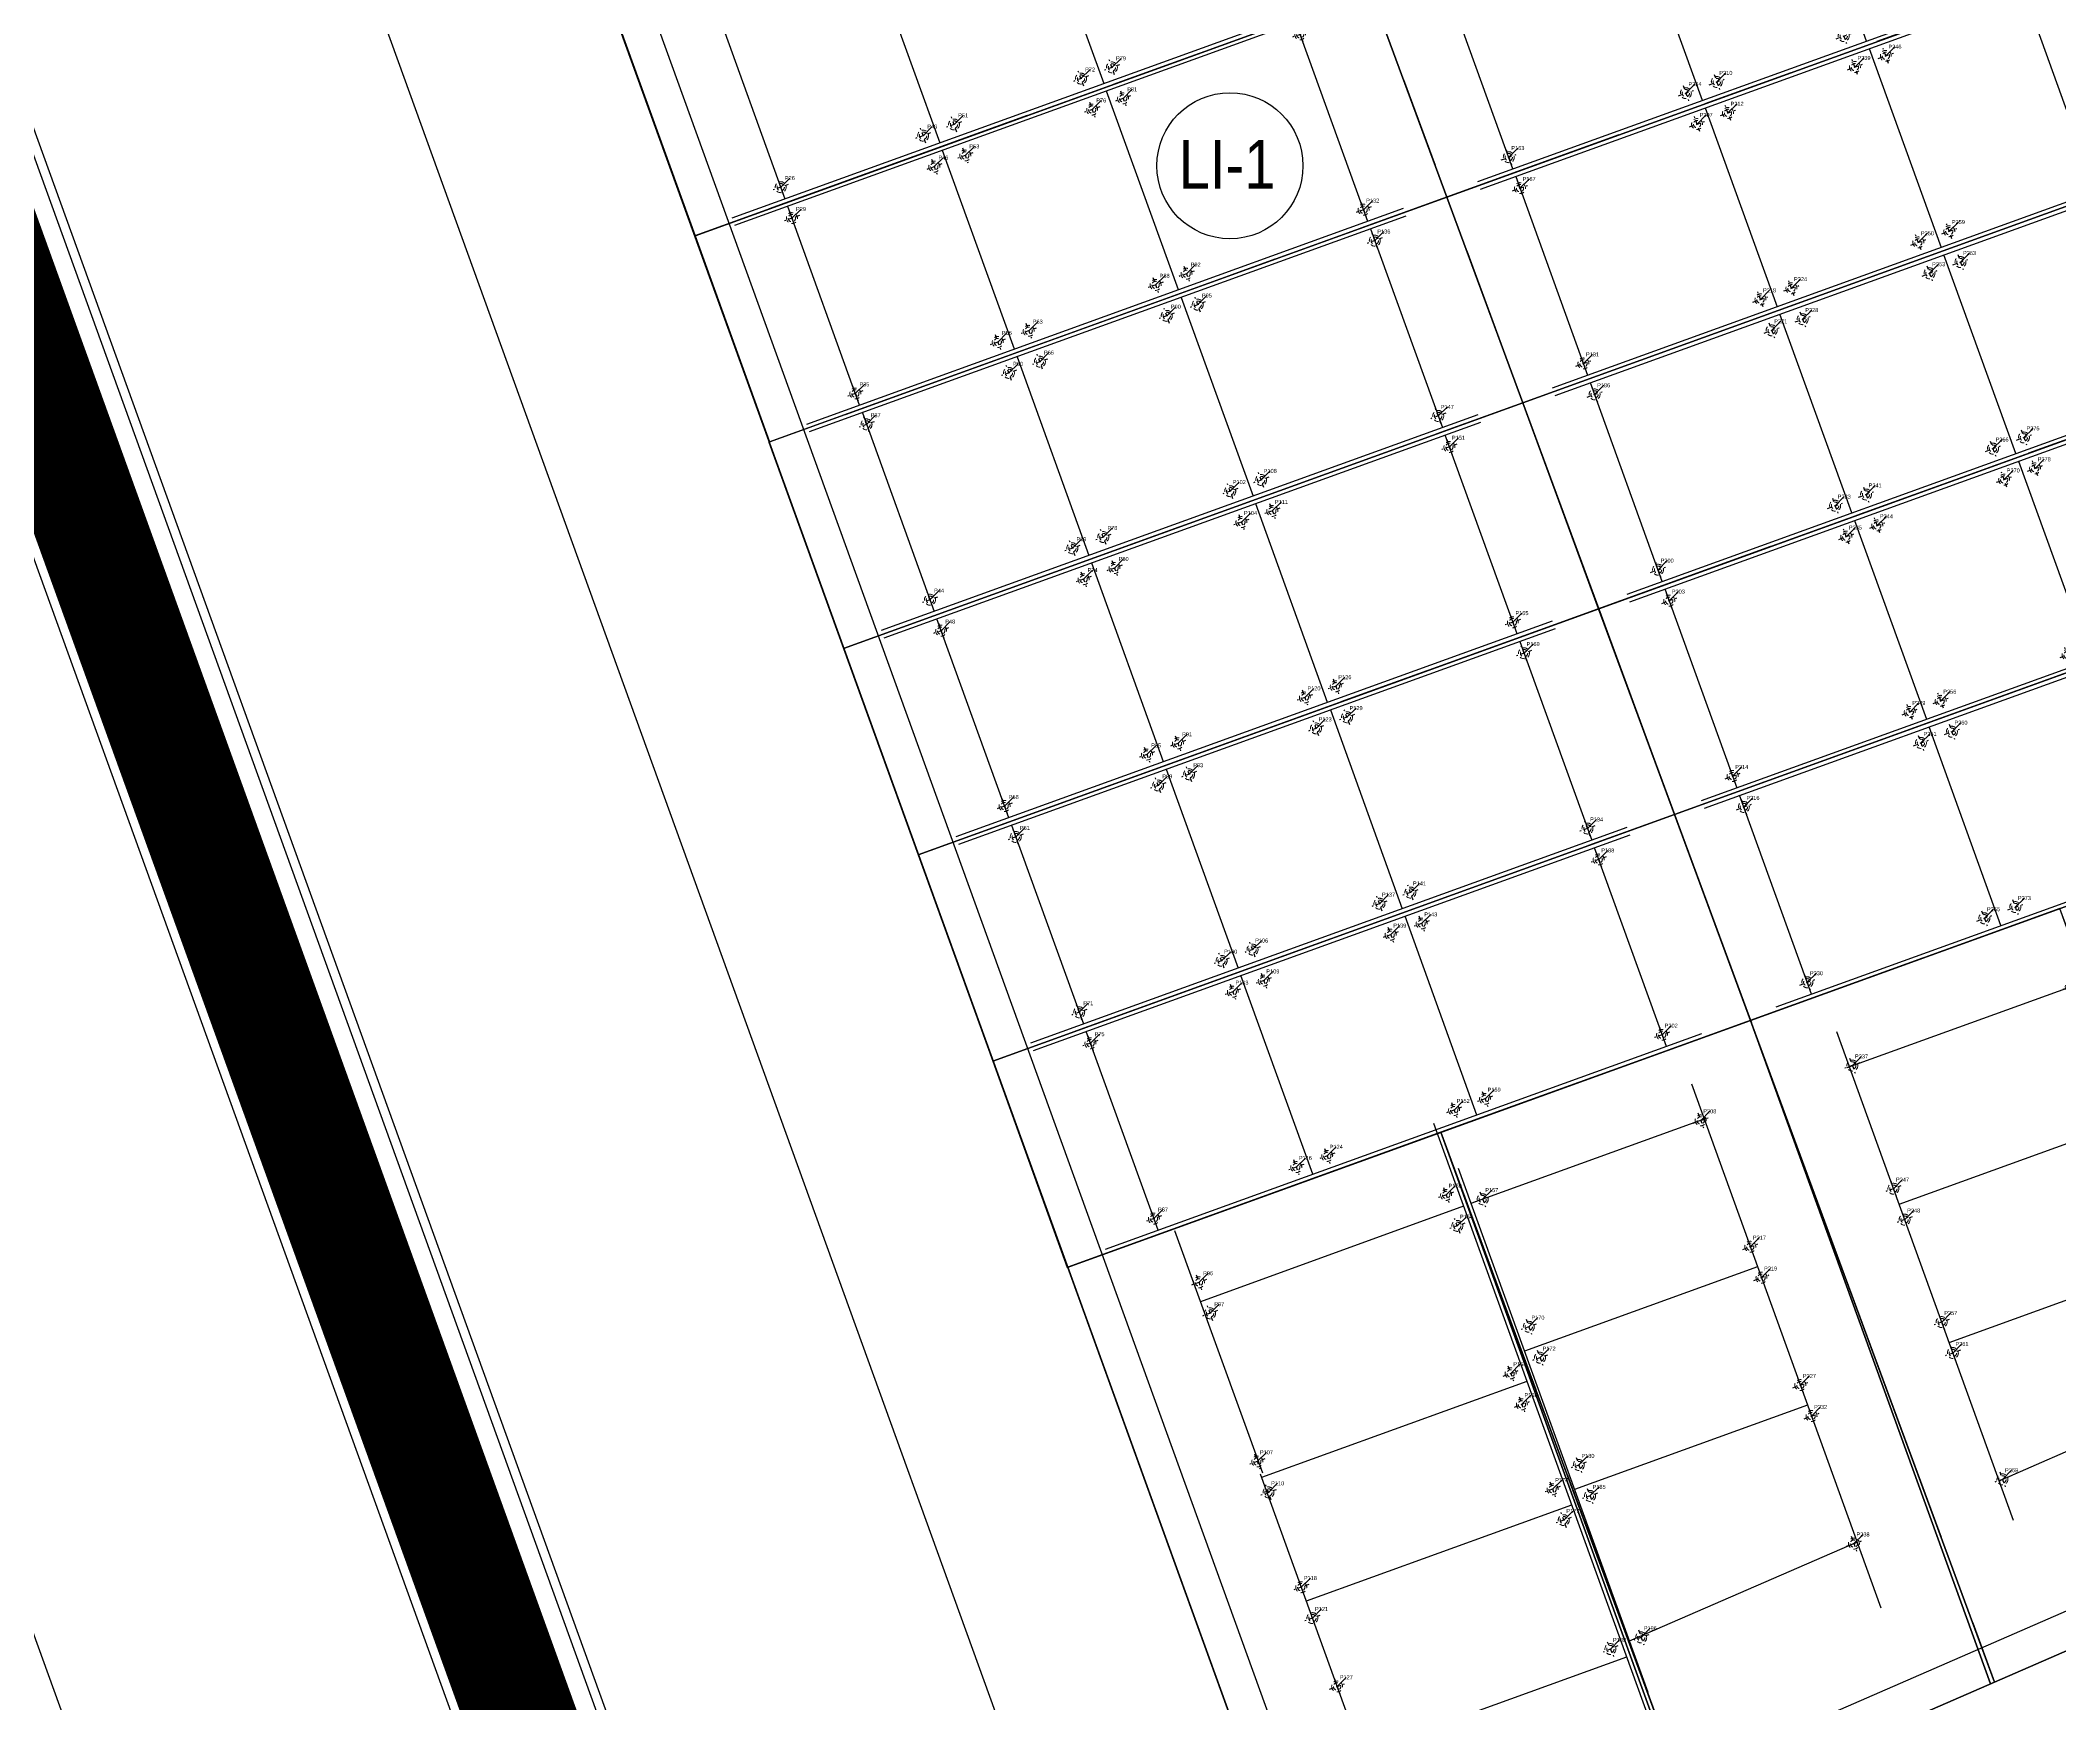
# Model space of a CAD drawing. Header units: millimetres. Extents: x 567980 to 569430, y 2065777 to 2066666.
# Drawn here: x 568618.1 to 568673.3, y 2066366.3 to 2066411.8 of the extents above; entities that cross this region are included whole.
import ezdxf
from ezdxf.enums import TextEntityAlignment as Align
from ezdxf.xclip import XClip

# ---------------------------------------------------------------- set-up
doc = ezdxf.new("R2010")
doc.units = ezdxf.units.MM
for name, pattern in [('ACAD_ISO10W100', [18.5, 12, -3, 0.5, -3]), ('CENTER', [3, 1.5, -0.5, 0.5, -0.5]), ('CENTER2', [1.125, 0.75, -0.125, 0.125, -0.125]), ('HIDDEN', [0.75, 0.5, -0.25]), ('Xref Grid (A1)$0$CENTER2', [1.125, 0.75, -0.125, 0.125, -0.125])]:
    doc.linetypes.add(name, pattern=pattern)
for name, color, linetype in [('01.AXIS', 160, 'CENTER2'), ('BoThamCo', 94, 'Continuous'), ('CDC.01.AXIS', 160, 'CENTER2'), ('ChiaLo', 128, 'CENTER'), ('datOlienke', 42, 'Continuous'), ('LogDg', 7, 'Continuous'), ('LoLK', 6, 'Continuous'), ('RANHGIOI', 2, 'HIDDEN'), ('TimDg', 222, 'Continuous'), ('ViaHeS', 32, 'Continuous'), ('Xref Grid (A1)$0$01.AXIS', 160, 'Xref Grid (A1)$0$CENTER2')]:
    doc.layers.add(name, color=color, linetype=linetype)
for name, color, linetype, lineweight in [('A-KY HIEU', 34, 'Continuous', 20), ('A-NET THAY', 125, 'Continuous', 18), ('boDnv', 54, 'Continuous', 25), ('E- RANH GIOI', 1, 'CENTER', 13), ('kata_text', 254, 'Continuous', 30)]:
    doc.layers.add(name, color=color, linetype=linetype, lineweight=lineweight)
doc.styles.add('kata_dim', font='vnrms.shx', dxfattribs={"width": 0.66, "oblique": 7})
doc.styles.add('kata_text', font='arial.ttf', dxfattribs={"width": 0.8})
doc.styles.add('rms', font='romans.shx', dxfattribs={"width": 0.7, "bigfont": 'vns.shx'})
doc.styles.add('VNH', font='', dxfattribs={"height": 2.5})
doc.styles.get('VNH').set_extended_font_data('.VnArial NarrowH')
doc.linetypes.add('ADL', pattern='A,0.125,-0.15,["++",rms,S=0.5,R=0,X=0,Y=-0.2245],-1.35,1.125', length=2.75)
doc.dimstyles.new('kata_dim_iso', dxfattribs={"dimtxt": 2.5, "dimasz": 1.5, "dimexe": 1.5, "dimexo": 2.5, "dimtad": 1, "dimdec": 0, "dimzin": 0, "dimdsep": 46, "dimtxsty": 'kata_dim', "dimblk": 'kata_block_ArchTick', "dimcen": 0.09, "dimdle": 1.2, "dimclrd": 8, "dimclre": 8, "dimclrt": 3, "dimadec": 0, "dimazin": 0, "dimtfac": 1, "dimtdec": 0, "dimtix": 1, "dimtofl": 0, "dimtmove": 0, "dimatfit": 3, "dimfxl": 3.75, "dimfxlon": 1, "dimtolj": 1, "dimtzin": 0, "dimarcsym": 0})

# ---------------------------------------------------------------- blocks, each defined once
blk = doc.blocks.new('NEN')
at = {"layer": 'boDnv', "color": 10, "linetype": 'ADL', "ltscale": 0.25}
blk.add_lwpolyline([(-56.445, 75.304, -0.001833), (-68.512, 70.181), (-71.102, 64.281), (-45.209, -7.309), (-39.721, -9.671), (-12.936, 1.999), (-10.394, 7.957), (-36.646, 79.167), (-42.166, 81.522), (-54.75, 76.037, -0.001474)], format="xyb", close=True, dxfattribs=at)
at = {"layer": 'BoThamCo'}
blk.add_lwpolyline([(-87.84, 49.551), (-67.003, -8.061, 1), (-63.711, -6.871), (-84.549, 50.741, 0.9989)], format="xyb", close=True, dxfattribs=at)
at = {"layer": 'ChiaLo', "ltscale": 5}
for points in [[(-55.952, 76.605), (-25.954, -4.764)], [(-24.196, 48.287), (-61.489, 34.798)], [(-22.121, 42.657), (-59.449, 29.156)], [(-20.045, 37.027), (-57.431, 23.505)], [(-17.97, 31.397), (-55.39, 17.863)], [(-15.894, 25.768), (-53.349, 12.221)], [(-13.819, 20.138), (-51.309, 6.578)], [(-41.09, 10.274), (-34.219, -8.365)]]:
    blk.add_lwpolyline(points, dxfattribs=at)
at = {"layer": 'datOlienke'}
blk.add_lwpolyline([(-56.839, 76.223, -0.001888), (-69.267, 70.948), (-72.179, 64.317), (-46.002, -8.056), (-39.718, -10.761), (-12.172, 1.241), (-9.318, 7.93), (-35.857, 79.917), (-42.17, 82.611), (-55.15, 76.953, -0.001474)], format="xyb", close=True, dxfattribs=at)
at = {"layer": 'LogDg'}
for points in [[(34.296, -348.766, -0.124666), (14.114, -339.771, 0.262937), (-5.331, -336.771, -0.009345), (-40.959, -349.473), (-145.868, -384.68, 0.405257), (-155.456, -403.235), (-146.557, -432.72), (-158.046, -436.187), (-166.572, -407.936, 0.423227), (-185.704, -398.049), (-272.077, -427.035, 0.40652), (-277.181, -436.964), (-262.947, -483.397), (-271.552, -486.035), (-285.593, -440.232, 0.421949), (-295.787, -434.992), (-422.26, -477.436, 0.346831), (-427.684, -485.726), (-426.662, -497.249, 0.109851), (-417.21, -527.045), (-422.398, -530.058, -0.109851), (-432.639, -497.779), (-433.194, -491.512, 0.484967), (-443.708, -484.634), (-484.199, -498.222, 0.36701), (-492.228, -511.51), (-484.402, -560.012), (-490.326, -560.967), (-497.433, -516.92, 0.457512), (-512.889, -507.388), (-525.337, -511.314, 0.375227), (-533.554, -524.795, 0.049445), (-523.248, -562.118), (-518.404, -576.577), (-525.515, -578.96), (-530.307, -564.659, -0.044276), (-540.221, -530.036, 0.448349), (-555.614, -520.863), (-568.853, -525.038), (-576.072, -502.149), (-552.391, -494.681, 0.333336), (-544.003, -482.976), (-545.865, -397.305, 0.120559), (-569.998, -307.198), (-621.979, -219.712, 0.334943), (-635.359, -214.239), (-686.931, -227.855), (-689.803, -216.977), (-647.957, -205.93, 0.498191), (-640.704, -188.198), (-654.378, -165.183, -0.144979), (-668.853, -108.061), (-659.845, 118.23, 0.428088), (-671.924, 130.707), (-689.222, 130.58), (-689.305, 141.83), (-670.344, 141.969, 0.400474), (-658.442, 153.492), (-657.828, 168.904), (-656.06, 189.374), (-648.588, 188.728), (-650.341, 168.432), (-650.889, 154.678, 0.425345), (-638.921, 142.201), (-621.613, 142.328, 0.402651), (-609.707, 153.94), (-609.387, 163.859, -0.019867), (-608.227, 179.942), (-606.8, 192.652), (-600.838, 191.983), (-602.264, 179.273, 0.019867), (-603.39, 163.665), (-603.676, 154.802, 0.425871), (-591.594, 142.415), (-548.362, 142.733), (-548.28, 131.483), (-592.887, 131.155, 0.401789), (-604.791, 119.578), (-607.754, 35.571, -0.005984), (-607.983, 30.718, 0.462462), (-599.177, 22.287), (-555.377, 26.801), (-554.762, 20.832), (-603.242, 15.836, 0.355613), (-610.381, 8.689), (-613.794, -24.838, 0.475348), (-605.015, -33.606), (-508.268, -23.636, 0.016072), (-476.806, -19.368, 0.37392), (-470.138, -11.259), (-470.705, 9.348), (-464.707, 9.513), (-464.235, -7.648, 0.461916), (-454.747, -15.288), (-421.581, -8.993, 0.020567), (-382.015, 0.216), (-299.764, 22.963, 0.415004), (-292.798, 35.293), (-296.969, 50.218), (-285.412, 53.448), (-281.218, 38.439, 0.413423), (-268.921, 31.492), (-169.968, 58.858, 0.427702), (-164.496, 69.052), (-169.623, 84.754), (-163.92, 86.616), (-158.479, 69.956, 0.400853), (-148.742, 64.729), (-123.897, 71.6, 0.437327), (-113.795, 91.173), (-114.462, 93.013), (-128.551, 136.154), (-105.736, 143.605), (-91.769, 100.833), (-90.91, 98.466, 0.429754), (-70.957, 89.772, 0.001079), (-63.934, 92.766, 0.001474), (-62.342, 93.454), (-47.534, 99.909, 0.386536), (-43.126, 109.726), (-48.301, 125.574), (-42.598, 127.436), (-38.076, 113.59, 0.442444), (-27.275, 108.739), (111.617, 169.28, 0.414214), (115.754, 179.811), (109.361, 194.478), (114.861, 196.875), (121.255, 182.208, 0.414214), (131.785, 178.071), (252.97, 230.894), (276.872, 241.312), (291.579, 249.057, 0.419837), (295.267, 261.365), (290.95, 269.196), (301.459, 274.99), (306.058, 266.648, 0.408717), (318.136, 263.031), (326.546, 267.464), (332.148, 256.836), (324.233, 252.656, 0.419466), (320.555, 240.352), (397.092, 101.523, 0.433643), (408.413, 98.649), (440.787, 119.386), (444.023, 114.334), (410.428, 92.813, 0.395048), (407.737, 82.215), (451.056, 3.639, -0.005576), (472.219, -35.781, 0.422017), (490.066, -41.118), (502.995, -33.918), (514.672, -54.886), (500.295, -62.892, 0.404193), (495.052, -80.181), (502.502, -94.711), (491.824, -100.186), (485.095, -87.061, 0.424556), (467.192, -81.64), (316.164, -165.913), (307.211, -171.115, 0.396001), (304.075, -181.611), (326.147, -225.742), (318.098, -229.768), (296.726, -187.038, 0.432664), (285.552, -183.699), (178.072, -246.148, 0.389772), (174.86, -256.488), (194.1, -297.126), (188.677, -299.693), (170.231, -260.733, 0.439085), (158.982, -257.239), (145.496, -265.075, -0.013452), (97.701, -291.151, 0.262926), (86.853, -307.563, -0.162068), (76.015, -333.842, 0.270323), (72.318, -353.653), (79.981, -375.074), (57.383, -383.157), (49.72, -361.737, 0.270325), (34.296, -348.766)], [(-68.344, 77.848, 0.398827), (-76.611, 58.929), (-51.692, -9.967, 0.433046), (-40.973, -14.58), (-10.717, -1.397, 0.39741), (-6.406, 8.704), (-33.979, 83.495, 0.431261), (-44.682, 88.062), (-45.111, 87.874, -0.003775), (-68.344, 77.848)], [(-88.075, 49.466), (-67.238, -8.146, 1), (-63.476, -6.786), (-84.314, 50.826, 1), (-88.074, 49.462)]]:
    blk.add_lwpolyline(points, format="xyb", dxfattribs=at)
blk.add_lwpolyline([(-73.815, -19.363), (-99.461, 51.545, 0.391769), (-117.565, 60.9), (-143.222, 53.805, 0.43702), (-148.612, 43.373), (-119.894, -36.029, 0.414214), (-109.65, -40.831), (-78.617, -29.607, 0.414214)], format="xyb", close=True, dxfattribs=at)
at = {"layer": 'LoLK'}
for points in [[(-22.121, 42.657), (-24.196, 48.287), (-43.004, 41.484), (-40.929, 35.854)], [(-45.08, 47.114), (-63.53, 40.441), (-61.489, 34.798), (-43.004, 41.484)], [(-20.045, 37.027), (-22.121, 42.657), (-40.929, 35.854), (-38.853, 30.225)], [(-43.004, 41.484), (-61.489, 34.798), (-59.449, 29.156), (-40.929, 35.854)], [(-17.97, 31.397), (-20.045, 37.027), (-38.853, 30.225), (-36.778, 24.595)], [(-40.929, 35.854), (-59.472, 29.148), (-57.431, 23.505), (-38.853, 30.225)], [(-15.894, 25.768), (-17.97, 31.397), (-36.778, 24.595), (-34.702, 18.965)], [(-38.853, 30.225), (-57.431, 23.505), (-55.39, 17.863), (-36.778, 24.595)], [(-13.819, 20.138), (-15.894, 25.768), (-34.702, 18.965), (-32.627, 13.335)], [(-36.778, 24.595), (-55.39, 17.863), (-53.349, 12.221), (-34.702, 18.965)], [(-34.702, 18.965), (-53.349, 12.221), (-51.309, 6.578), (-32.627, 13.335)], [(-24.163, 16.397), (-32.627, 13.335), (-25.954, -4.764), (-17.69, -1.163)], [(-32.627, 13.335), (-41.09, 10.274), (-34.219, -8.365), (-25.954, -4.764)], [(-41.09, 10.274), (-51.297, 6.583), (-46.002, -8.056), (-39.718, -10.761), (-34.219, -8.365)]]:
    blk.add_lwpolyline(points, close=True, dxfattribs=at)
at = {"layer": 'RANHGIOI', "color": 1, "ltscale": 9, "const_width": 1}
blk.add_lwpolyline([(460, -51.299, 0.006594), (435.293, -5.051), (303.078, 234.769), (284.672, 225.077), (-55.993, 76.586), (-56.839, 76.223, -0.005137), (-90.743, 62.093), (-377.217, -17.133, -0.020567), (-418.225, -26.678), (-463.443, -35.259, -0.021218), (-506.422, -41.541), (-623.638, -53.62), (-626.464, -70.884, 0.128574), (-620.42, -135.36), (-615.505, -148.86, 0.039408), (-607.143, -167.188), (-594.172, -190.555), (-547.57, -259.493, -0.11987), (-522.704, -326.397), (-507.917, -451.947), (-504.475, -473.277), (-499.271, -471.636), (-50.48, -321.024, 0.050684), (130.425, -239.135), (301.319, -139.843)], format="xyb", close=True, dxfattribs=at)
at = {"layer": 'RANHGIOI', "color": 5, "ltscale": 20, "const_width": 3}
blk.add_lwpolyline([(77.126, -402.722), (-90.743, 62.093)], dxfattribs=at)
at = {"layer": 'TimDg', "linetype": 'ACAD_ISO10W100', "ltscale": 0.75}
blk.add_lwpolyline([(-618.456, -41.023), (-507.652, -29.604, 0.021218), (-465.681, -23.47), (-420.462, -14.888, 0.020567), (-380.415, -5.567), (-94.607, 73.475, 0.005041), (-61.569, 87.252, 0.001474), (-59.945, 87.954), (279.472, 235.9), (307.904, 250.872)], format="xyb", dxfattribs=at)
for points in [[(80.71, -412.741), (34.278, -282.941), (-103.138, 96.993), (-128.229, 173.827)], [(-50.184, 141.003), (-36.235, 98.288), (0, 0)], [(170.944, 74.512), (-58.789, -25.625)], [(-69.233, -184.918), (-156.499, 56.358)]]:
    blk.add_lwpolyline(points, dxfattribs=at)
at = {"layer": 'ViaHeS', "elevation": 0}
blk.add_lwpolyline([(-483.362, -504.27), (-441.21, -490.124), (-436.029, -493.514), (-435.627, -498.044, 0.109851), (-424.993, -531.564), (-414.615, -525.539, -0.109851), (-423.674, -496.984), (-424.342, -489.445), (-420.001, -483.006), (-295.249, -441.14), (-289.043, -444.33), (-275.854, -487.354), (-258.645, -482.078), (-271.972, -438.601), (-268.698, -432.23), (-181.634, -403.012), (-172.975, -407.486), (-163.79, -437.92), (-140.813, -430.986), (-150.211, -399.847), (-145.597, -390.918), (-39.026, -355.153, 0.008545), (-6.235, -343.522, -0.249193), (12.375, -345.964, 0.09975), (30.772, -354.181, -0.256949), (45.215, -366.957), (51.733, -385.178), (85.63, -373.053), (79.112, -354.831, -0.256949), (82.174, -335.793, 0.136918), (92.607, -310.438, -0.249193), (103.308, -295.017, 0.012659), (148.511, -270.262), (162.157, -262.333), (168.62, -264.341), (185.966, -300.977), (196.811, -295.842), (179.033, -258.291), (181.216, -251.26), (287.384, -189.574), (293.944, -191.534), (314.073, -231.781), (330.172, -223.729), (309.538, -182.474), (311.625, -175.49), (319.134, -171.127), (408.277, -121.386), (412.274, -122.589), (434.351, -165.321), (442.347, -161.19), (420.137, -118.201), (421.38, -114.074), (470.335, -86.758), (479.641, -89.576), (486.485, -102.924), (507.841, -91.973), (500.499, -77.654), (503.421, -68.019), (517.591, -60.128), (500.076, -28.676), (486.971, -35.974), (477.625, -33.17, 0.0056), (456.311, 6.536), (412.324, 86.322), (414.12, 93.398), (444.832, 113.071), (439.977, 120.649), (409.766, 101.296), (403.142, 102.978), (327.714, 239.794), (330.524, 249.193), (334.945, 251.528), (323.749, 272.772), (318.926, 270.23), (309.354, 273.096), (306.713, 277.887), (285.696, 266.299), (288.11, 261.921), (285.295, 252.529), (274.271, 246.724), (129.387, 183.571), (122.806, 186.157), (117.612, 198.074), (106.611, 193.279), (111.806, 181.362), (109.22, 174.781), (26.33, 138.65), (-29.869, 114.154), (-36.004, 116.909), (-39.746, 128.368), (-51.153, 124.642), (-47.055, 112.092), (-50.086, 105.341), (-75.921, 94.08), (-84.511, 97.937), (-100.033, 145.467), (-134.254, 134.292), (-118.657, 86.529), (-123.231, 78.009), (-150.258, 70.535), (-156.629, 73.955), (-161.068, 87.547), (-172.475, 83.822), (-168.207, 70.753), (-171.474, 64.667), (-269.546, 37.545), (-275.711, 41.028), (-279.634, 55.063), (-302.748, 48.603), (-298.843, 34.63), (-302.316, 28.482), (-383.614, 5.999, -0.020567), (-422.7, -3.099), (-456.246, -9.465), (-461.296, -5.399), (-461.708, 9.595), (-473.703, 9.265), (-473.239, -7.637), (-478.028, -13.489, -0.015955), (-508.883, -17.667), (-606.147, -27.691), (-610.614, -23.229), (-607.49, 7.461), (-602.01, 12.947), (-554.455, 17.848), (-555.685, 29.785), (-600.448, 25.172), (-605.043, 29.645, 0.007073), (-604.756, 35.466), (-601.912, 116.095), (-594.665, 123.142), (-548.221, 123.483), (-548.421, 150.733), (-593.42, 150.402), (-600.493, 157.35, -0.027886), (-599.283, 178.939), (-597.857, 191.648), (-609.782, 192.987), (-611.208, 180.277, 0.019867), (-612.385, 163.955), (-612.597, 157.389), (-619.823, 150.342), (-639.316, 150.198), (-646.998, 158.133), (-646.598, 168.196), (-644.852, 188.405), (-659.796, 189.697), (-661.572, 169.14), (-662.014, 158.023), (-670.332, 149.97), (-689.364, 149.83), (-689.163, 122.58), (-671.417, 122.71), (-663.736, 114.776), (-672.6, -107.912, 0.144979), (-657.602, -167.099), (-644.687, -188.836), (-648.335, -197.756), (-691.845, -209.242), (-684.889, -235.59), (-633.86, -222.118), (-622.039, -226.953), (-573.255, -309.058, -0.120474), (-549.614, -397.387), (-547.842, -478.902), (-555.298, -489.306), (-577.876, -496.427), (-567.048, -530.76), (-552.743, -526.248), (-543.713, -531.719, 0.042979), (-533.836, -565.928), (-529.071, -580.151), (-514.848, -575.386), (-519.719, -560.846, -0.045576), (-529.315, -527.166), (-523.005, -516.87), (-508.247, -512.215), (-500.456, -517.02), (-493.287, -561.445), (-481.44, -559.534), (-488.883, -513.408), (-483.362, -504.27)], format="xyb", dxfattribs=at)
at = {"layer": 'ViaHeS'}
blk.add_lwpolyline([(-56.839, 76.223, -0.001888), (-69.267, 70.948), (-72.179, 64.317), (-46.002, -8.056), (-39.718, -10.761), (-12.172, 1.241), (-9.318, 7.93), (-35.857, 79.917), (-42.17, 82.611), (-55.15, 76.953, -0.001474)], format="xyb", close=True, dxfattribs=at)
blk = doc.blocks.new('NEN IO1')
at = {"layer": 'datOlienke'}
blk.add_lwpolyline([(-82.941, 18.475, -0.001888), (-82.207, 4.994), (-76.962, 0), (0, 0), (4.681, 4.99), (2.763, 34.975), (-2.556, 39.934), (-79.278, 39.462), (-83.958, 34.441), (-83.053, 20.312, -0.001474)], format="xyb", close=True, dxfattribs=at)
at = {"layer": 'LoLK'}
for points in [[(-27.567, 39.78), (-33.567, 39.744), (-33.567, 19.743), (-27.567, 19.78)], [(-21.567, 39.817), (-27.567, 39.78), (-27.567, 19.78), (-21.567, 19.817)], [(-15.567, 39.854), (-21.567, 39.817), (-21.567, 19.817), (-15.567, 19.854)], [(-39.567, 39.707), (-45.567, 39.67), (-45.567, 19.669), (-39.567, 19.706)], [(-33.567, 39.744), (-39.567, 39.707), (-39.567, 19.706), (-33.567, 19.743)], [(-15.567, 28.854), (-15.567, 19.854), (3.73, 19.854), (3.155, 28.854)], [(-51.567, 19.632), (-51.567, 0.012), (-45.567, 0.012), (-45.567, 19.669)], [(-45.567, 19.669), (-45.567, 0.012), (-39.567, 0.012), (-39.567, 19.706)], [(-39.567, 19.706), (-39.567, -0.012), (-33.567, -0.012), (-33.567, 19.743)], [(-33.567, 19.743), (-33.567, -0.012), (-27.567, -0.012), (-27.567, 19.78)], [(-27.567, 19.78), (-27.567, -0.012), (-21.567, -0.012), (-21.567, 19.817)], [(-21.567, 19.817), (-21.567, -0.012), (-15.567, -0.012), (-15.567, 19.854)], [(-15.567, 19.854), (-15.567, 10.854), (4.306, 10.854), (3.73, 19.854)], [(-15.567, 10.854), (-15.567, 0), (0, 0), (4.681, 4.99), (4.306, 10.854)]]:
    blk.add_lwpolyline(points, close=True, dxfattribs=at)
blk = doc.blocks.new('A$C758D662A')
at = {"linetype": 'HIDDEN', "ltscale": 500}
for radius in [300, 200]:
    blk.add_circle((0, 0), radius, dxfattribs=at)
at = {"layer": 'CDC.01.AXIS', "ltscale": 200}
for p, q in [((437, 0), (-437, 0)), ((0, 437), (0, -437))]:
    blk.add_line(p, q, dxfattribs=at)
blk = doc.blocks.new('A3 - 2')
at = {"layer": '01.AXIS', "ltscale": 500}
for p, q in [((0.11, -1.086), (0.11, -15.297)), ((6.89, -1.086), (6.89, -15.297)), ((6.95, -2.11), (0.11, -2.11)), ((6.89, -6.11), (0.11, -6.11)), ((6.89, -10.13), (0.11, -10.13))]:
    blk.add_line(p, q, dxfattribs=at)
blk.add_lwpolyline([(6.89, -14.153), (0.11, -13.724)], dxfattribs=at)
at = {"yscale": 0.0005, "zscale": 0.0005}
for p, xscale in [((0.45, -2.11), 0.0005), ((6.8, -2.11), -0.0005), ((0.45, -5.66), 0.0005), ((6.89, -5.66), -0.0005), ((0.45, -6.56), 0.0005), ((6.89, -6.56), -0.0005), ((0.45, -9.54), 0.0005), ((6.89, -9.54), -0.0005), ((0.45, -10.44), 0.0005), ((6.89, -10.44), -0.0005), ((0.45, -13.725), 0.0005), ((6.79, -14.15), -0.0005)]:
    blk.add_blockref('A$C758D662A', p, dxfattribs=dict(at, xscale=xscale))
blk = doc.blocks.new('A3.1 - 2')
at = {"layer": '01.AXIS', "ltscale": 500}
for p, q in [((0.11, -1.086), (0.11, -16.322)), ((6.89, -1.086), (6.89, -16.322)), ((6.94, -2.11), (0.11, -2.11)), ((6.89, -6.41), (0.11, -6.41)), ((6.89, -10.43), (0.11, -10.43))]:
    blk.add_line(p, q, dxfattribs=at)
blk.add_lwpolyline([(6.89, -14.41), (0.11, -14.84)], dxfattribs=at)
at = {"yscale": 0.0005, "zscale": 0.0005}
for p, xscale in [((0.45, -2.11), 0.0005), ((6.79, -2.11), -0.0005), ((0.45, -5.82), 0.0005), ((6.89, -5.82), -0.0005), ((0.45, -6.72), 0.0005), ((6.89, -6.72), -0.0005), ((0.45, -9.84), 0.0005), ((6.89, -9.845), -0.0005), ((0.45, -10.74), 0.0005), ((6.89, -10.745), -0.0005), ((6.793, -14.42), -0.0005), ((0.45, -14.856), 0.0005)]:
    blk.add_blockref('A$C758D662A', p, dxfattribs=dict(at, xscale=xscale))
blk = doc.blocks.new('A4 - 2')
at = {"layer": '01.AXIS', "ltscale": 500}
for p, q in [((0.11, 0.302), (0.11, -16.984)), ((7.76, -0.045), (7.76, -7.1)), ((0.11, -2.11), (7.76, -2.121)), ((7.825, -7.1), (7.825, -16.984)), ((0.11, -7.209), (7.825, -7.209)), ((0.11, -10.809), (7.825, -10.809)), ((0.11, -15.224), (7.825, -15.224))]:
    blk.add_line(p, q, dxfattribs=at)
at = {"yscale": 0.0005, "zscale": 0.0005}
for p, xscale, rotation in [((0.45, -1.659), 0.0005, 90.00000000000001), ((7.62, -1.609), 0.0005, 90.00000000000001), ((0.45, -2.559), -0.0005, 90), ((7.62, -2.509), -0.0005, 90), ((7.785, -6.759), 0.0005, 90.00000000000001), ((7.785, -7.659), -0.0005, 90), ((0.45, -10.219), 0.0005, 90.00000000000001), ((7.825, -10.401), 0.0005, 90.00000000000001), ((0.45, -11.119), -0.0005, 90), ((7.825, -11.301), -0.0005, 90), ((0.45, -14.868), -0.0005, 356.3811195796015), ((5.667, -15.23), 0.0005, 356.3811195796014)]:
    blk.add_blockref('A$C758D662A', p, dxfattribs=dict(at, xscale=xscale, rotation=rotation))
at = {"xscale": 0.0005, "yscale": 0.0005, "zscale": 0.0005}
for p in [(0.45, -6.849), (0.45, -7.749), (7.825, -13.289)]:
    blk.add_blockref('A$C758D662A', p, dxfattribs=at)
blk = doc.blocks.new('pile Plan')
at = {"xscale": 0.5, "yscale": 0.5, "zscale": 0.5}
for p in [(340, 14779), (5440.000004, 14779), (340, 9630), (5440.000004, 9630), (340, 8730), (5440.000004, 8730), (340, 5040), (5440.000004, 5040), (340, 4140), (5440.000004, 4140), (340, -1), (5440.000004, -1)]:
    blk.add_blockref('A$C758D662A', p, dxfattribs=at)
blk = doc.blocks.new('A5 - 2')
at = {"layer": 'Xref Grid (A1)$0$01.AXIS', "ltscale": 500}
for p, q in [((0.11, -1.086), (0.11, -18.434)), ((5.89, -1.086), (5.89, -18.434)), ((0.11, -2.11), (5.89, -2.11)), ((0.11, -7.62), (5.89, -7.62)), ((0.11, -12.39), (5.89, -12.39)), ((0.11, -16.89), (5.89, -16.89))]:
    blk.add_line(p, q, dxfattribs=at)
at = {"xscale": 0.001, "yscale": 0.001, "zscale": 0.001}
blk.add_blockref('pile Plan', (0.11, -16.89), dxfattribs=at)
blk = doc.blocks.new('A1 - 2')
at = {"layer": 'Xref Grid (A1)$0$01.AXIS', "ltscale": 500}
for p, q in [((0.11, -1.086), (0.11, -18.434)), ((5.89, -1.086), (5.89, -18.434)), ((0.11, -2.11), (5.89, -2.11)), ((0.11, -7.62), (5.89, -7.62)), ((0.11, -12.39), (5.89, -12.39)), ((0.11, -16.89), (5.89, -16.89))]:
    blk.add_line(p, q, dxfattribs=at)
at = {"xscale": 0.001, "yscale": 0.001, "zscale": 0.001}
blk.add_blockref('pile Plan', (0.11, -16.89), dxfattribs=at)
blk = doc.blocks.new('a1 sao - 2')
at = {"layer": 'Xref Grid (A1)$0$01.AXIS', "ltscale": 500}
for p, q in [((0.11, -1.086), (0.11, -18.434)), ((5.89, -1.086), (5.89, -18.434)), ((0.11, -2.11), (5.89, -2.11)), ((0.11, -7.62), (5.89, -7.62)), ((0.11, -12.39), (5.89, -12.39)), ((0.11, -16.89), (5.89, -16.89))]:
    blk.add_line(p, q, dxfattribs=at)
at = {"xscale": 0.001, "yscale": 0.001, "zscale": 0.001}
blk.add_blockref('pile Plan', (0.11, -16.89), dxfattribs=at)
blk = doc.blocks.new('a5 sao - 2')
at = {"layer": 'Xref Grid (A1)$0$01.AXIS', "ltscale": 500}
for p, q in [((-5.89, -1.086), (-5.89, -18.434)), ((-0.11, -1.086), (-0.11, -18.434)), ((-5.89, -2.11), (-0.11, -2.11)), ((-5.89, -7.62), (-0.11, -7.62)), ((-5.89, -12.39), (-0.11, -12.39)), ((-5.89, -16.89), (-0.11, -16.89))]:
    blk.add_line(p, q, dxfattribs=at)
at = {"xscale": 0.001, "yscale": 0.001, "zscale": 0.001}
blk.add_blockref('pile Plan', (-5.89, -16.89), dxfattribs=at)
blk = doc.blocks.new('kata_block_ArchTick')
at = {"color": 8}
blk.add_line((1, 0), (-1, 0), dxfattribs=at)
at = {"color": 8, "const_width": 0.15}
blk.add_lwpolyline([(-0.5, -0.5), (0.5, 0.5)], dxfattribs=at)
blk = doc.blocks.new('A$C33BC4D2A')
at = {"layer": 'A-KY HIEU', "color": 0, "const_width": 1.022}
blk.add_lwpolyline([(14.345, -292.097), (14.345, -4.903), (414.985, -4.903), (414.985, -292.097)], close=True, dxfattribs=at)
at = {"layer": 'Defpoints', "color": 125}
blk.add_lwpolyline([(0, -297), (420, -297), (420, 0), (0, 0)], close=True, dxfattribs=at)
blk = doc.blocks.new('*U58')
at = {"color": 0, "ltscale": 0.8, "style": 'kata_text', "width": 0.8, "flags": 1}
blk.add_attdef('CHU_THICH', text='', height=2.2, dxfattribs=at).set_placement((0, 0), align=Align.MIDDLE_CENTER)
at = {"color": 0, "ltscale": 0.8, "style": 'kata_text', "width": 0.8}
blk.add_attdef('TEN', text='', height=2.2, dxfattribs=at).set_placement((5, 5), align=Align.MIDDLE_CENTER)
at = {"layer": 'Defpoints'}
blk.add_leader([(0, 0), (5, 5)], dimstyle='kata_dim_iso', override={"dimasz": 0.6, "dimgap": 0.625, "dimtad": 0}, dxfattribs=at)
blk = doc.blocks.new('A$C1AAD29DE')
at = {"layer": 'kata_text', "xscale": 50, "yscale": 50, "zscale": 50}
for p, values in [((40503, -26066, 0), {'TEN': 'P246'}), ((18419, -26691, 0), {'TEN': 'P72'}), ((19268, -26384, 0), {'TEN': 'P79'}), ((35865, -26783, 0), {'TEN': 'P210'}), ((39654, -26373, 0), {'TEN': 'P239'}), ((19575, -27233, 0), {'TEN': 'P81'}), ((35016, -27090, 0), {'TEN': 'P204'}), ((14937, -27950, 0), {'TEN': 'P51'}), ((18726, -27540, 0), {'TEN': 'P76'}), ((35323, -27939, 0), {'TEN': 'P207'}), ((36172, -27632, 0), {'TEN': 'P212'}), ((14088, -28257, 0), {'TEN': 'P43'}), ((14395, -29107, 0), {'TEN': 'P46'}), ((15244, -28800, 0), {'TEN': 'P53'}), ((30158, -28847, 0), {'TEN': 'P163'}), ((10181, -29671, 0), {'TEN': 'P26'}), ((30465, -29697, 0), {'TEN': 'P167'}), ((10488, -30520, 0), {'TEN': 'P29'}), ((26174, -30288, 0), {'TEN': 'P132'}), ((26481, -31137, 0), {'TEN': 'P136'}), ((41394, -31185, 0), {'TEN': 'P250'}), ((42243, -30878, 0), {'TEN': 'P259'}), ((42551, -31727, 0), {'TEN': 'P263'}), ((20467, -32352, 0), {'TEN': 'P88'}), ((21316, -32045, 0), {'TEN': 'P92'}), ((41701, -32034, 0), {'TEN': 'P253'}), ((21623, -32894, 0), {'TEN': 'P95'}), ((37063, -32751, 0), {'TEN': 'P218'}), ((37913, -32444, 0), {'TEN': 'P224'}), ((20774, -33201, 0), {'TEN': 'P90'}), ((38220, -33293, 0), {'TEN': 'P228'}), ((16136, -33919, 0), {'TEN': 'P56'}), ((16985, -33612, 0), {'TEN': 'P63'}), ((37370, -33600, 0), {'TEN': 'P221'}), ((17292, -34461, 0), {'TEN': 'P66'}), ((32205, -34509, 0), {'TEN': 'P181'}), ((16443, -34768, 0), {'TEN': 'P60'}), ((12228, -35332, 0), {'TEN': 'P35'}), ((32512, -35357, 0), {'TEN': 'P186'}), ((12536, -36181, 0), {'TEN': 'P37'}), ((28222, -35949, 0), {'TEN': 'P147'}), ((28529, -36798, 0), {'TEN': 'P151'}), ((43442, -36846, 0), {'TEN': 'P266'}), ((44291, -36539, 0), {'TEN': 'P275'}), ((44598, -37388, 0), {'TEN': 'P278'}), ((23363, -37706, 0), {'TEN': 'P108'}), ((43749, -37695, 0), {'TEN': 'P270'}), ((22514, -38013, 0), {'TEN': 'P102'}), ((39111, -38412, 0), {'TEN': 'P233'}), ((39960, -38105, 0), {'TEN': 'P241'}), ((22821, -38863, 0), {'TEN': 'P104'}), ((23670, -38556, 0), {'TEN': 'P111'}), ((40267, -38954, 0), {'TEN': 'P244'}), ((18183, -39580, 0), {'TEN': 'P69'}), ((19032, -39273, 0), {'TEN': 'P78'}), ((39418, -39262, 0), {'TEN': 'P235'}), ((19340, -40122, 0), {'TEN': 'P80'}), ((34253, -40169, 0), {'TEN': 'P200'}), ((18490, -40429, 0), {'TEN': 'P74'}), ((14276, -40993, 0), {'TEN': 'P44'}), ((34560, -41019, 0), {'TEN': 'P203'}), ((14583, -41842, 0), {'TEN': 'P48'}), ((30269, -41610, 0), {'TEN': 'P165'}), ((30576, -42460, 0), {'TEN': 'P169'}), ((25411, -43368, 0), {'TEN': 'P126'}), ((24562, -43675, 0), {'TEN': 'P120'}), ((41159, -44074, 0), {'TEN': 'P249'}), ((42008, -43766, 0), {'TEN': 'P256'}), ((24869, -44524, 0), {'TEN': 'P123'}), ((25718, -44217, 0), {'TEN': 'P129'}), ((42315, -44616, 0), {'TEN': 'P260'}), ((21080, -44934, 0), {'TEN': 'P91'}), ((41466, -44923, 0), {'TEN': 'P251'}), ((20231, -45241, 0), {'TEN': 'P85'}), ((20538, -46090, 0), {'TEN': 'P89'}), ((21387, -45783, 0), {'TEN': 'P93'}), ((36300, -45831, 0), {'TEN': 'P214'}), ((16324, -46654, 0), {'TEN': 'P58'}), ((36607, -46680, 0), {'TEN': 'P216'}), ((32317, -47272, 0), {'TEN': 'P184'}), ((16631, -47503, 0), {'TEN': 'P61'}), ((32624, -48121, 0), {'TEN': 'P188'}), ((27458, -49029, 0), {'TEN': 'P141'}), ((26609, -49336, 0), {'TEN': 'P137'}), ((44055, -49428, 0), {'TEN': 'P273'}), ((27766, -49878, 0), {'TEN': 'P143'}), ((43206, -49735, 0), {'TEN': 'P265'}), ((23128, -50595, 0), {'TEN': 'P106'}), ((26916, -50185, 0), {'TEN': 'P139'}), ((22278, -50902, 0), {'TEN': 'P100'}), ((22586, -51752, 0), {'TEN': 'P103'}), ((23435, -51444, 0), {'TEN': 'P109'}), ((38348, -51492, 0), {'TEN': 'P230'}), ((18371, -52315, 0), {'TEN': 'P71'}), ((34364, -52933, 0), {'TEN': 'P202'}), ((18678, -53165, 0), {'TEN': 'P75'}), ((39585, -53776, 0), {'TEN': 'P237'}), ((28657, -54997, 0), {'TEN': 'P152'}), ((29506, -54690, 0), {'TEN': 'P159'}), ((35423, -55281, 0), {'TEN': 'P208'}), ((25175, -56256, 0), {'TEN': 'P124'}), ((24326, -56564, 0), {'TEN': 'P116'}), ((28438, -57326, 0), {'TEN': 'P150'}), ((40711, -57157, 0), {'TEN': 'P247'}), ((29441, -57445, 0), {'TEN': 'P157'}), ((20419, -57977, 0), {'TEN': 'P87'}), ((28746, -58176, 0), {'TEN': 'P154'}), ((41018, -58006, 0), {'TEN': 'P248'}), ((36784, -58748, 0), {'TEN': 'P217'}), ((21656, -59726, 0), {'TEN': 'P96'}), ((37091, -59597, 0), {'TEN': 'P219'}), ((21963, -60575, 0), {'TEN': 'P97'}), ((30707, -60945, 0), {'TEN': 'P170'}), ((42035, -60817, 0), {'TEN': 'P257'}), ((31014, -61795, 0), {'TEN': 'P172'}), ((42342, -61667, 0), {'TEN': 'P261'}), ((30210, -62223, 0), {'TEN': 'P164'}), ((38157, -62545, 0), {'TEN': 'P227'}), ((30517, -63072, 0), {'TEN': 'P168'}), ((38464, -63395, 0), {'TEN': 'P232'}), ((23258, -64642, 0), {'TEN': 'P107'}), ((32079, -64738, 0), {'TEN': 'P180'}), ((23565, -65491, 0), {'TEN': 'P110'}), ((31360, -65403, 0), {'TEN': 'P174'}), ((32386, -65588, 0), {'TEN': 'P185'}), ((43703, -65133, 0), {'TEN': 'P269'}), ((31667, -66252, 0), {'TEN': 'P177'}), ((39627, -66895, 0), {'TEN': 'P238'}), ((24463, -68091, 0), {'TEN': 'P118'}), ((24770, -68940, 0), {'TEN': 'P121'}), ((33791, -69471, 0), {'TEN': 'P196'}), ((32946, -69790, 0), {'TEN': 'P189'}), ((25449, -70816, 0), {'TEN': 'P127'})]:
    blk.add_blockref('*U58', p, dxfattribs=at).add_auto_attribs(values)

msp = doc.modelspace()

# ---------------------------------------------------------------- block references
at = {"layer": 'boDnv', "extrusion": (-2.4685e-06, 4.62064e-06, 1)}
ref = msp.add_blockref('NEN', (568697.481, 2066371.697, 8.143), dxfattribs=at)
XClip(ref).set_block_clipping_path([(-95.7748162709, -416.20828746), (591.9650857092, 169.550739368)])

# ---------------------------------------------------------------- next in the draw order: linework, layer by layer
at = {"layer": 'kata_text', "extrusion": (-2.4685e-06, 4.62064e-06, 1)}
msp.add_circle((568650.62, 2066408.408, 8.143), 1.997, dxfattribs=at)

# ---------------------------------------------------------------- next in the draw order: block references
at = {"layer": 'A-NET THAY', "extrusion": (-2.4685e-06, 4.62064e-06, 1)}
for name, p, rotation in [('a1 sao - 2', (568656.413, 2066407.501, 8.143), 109.8842788561393), ('A5 - 2', (568652.332, 2066418.786, 8.143), 289.8842788561394), ('a5 sao - 2', (568658.454, 2066401.859, 8.143), 109.8842788561393), ('A1 - 2', (568656.413, 2066407.501, 8.143), 289.8842788561394), ('a1 sao - 2', (568664.576, 2066384.932, 8.143), 109.8842788561393), ('A5 - 2', (568660.494, 2066396.217, 8.143), 289.8842788561394), ('A3.1 - 2', (568656.39, 2066381.971, 8.143), 19.88427885613938)]:
    msp.add_blockref(name, p, dxfattribs=dict(at, rotation=rotation))
at = {"layer": 'A-NET THAY', "extrusion": (-2.4685e-06, 4.62064e-06, 1), "xscale": -1}
for name, p, rotation in [('a1 sao - 2', (568656.413, 2066407.501, 8.143), 109.8842788561393), ('A1 - 2', (568656.413, 2066407.501, 8.143), 289.8842788561394), ('a5 sao - 2', (568662.535, 2066390.575, 8.143), 109.8842788561393), ('A5 - 2', (568660.494, 2066396.217, 8.143), 289.8842788561394), ('A1 - 2', (568664.576, 2066384.932, 8.143), 289.8842788561394), ('A3 - 2', (568673.317, 2066388.094, 8.143), 19.88427885613919), ('A4 - 2', (568656.39, 2066381.971, 8.143), 19.88427885613919)]:
    msp.add_blockref(name, p, dxfattribs=dict(at, rotation=rotation))
at = {"layer": 'E- RANH GIOI', "extrusion": (-2.4685e-06, 4.62064e-06, 1), "xscale": 2.114336868039268, "yscale": 2.114336868039268, "zscale": 2.114336868039268}
msp.add_blockref('A$C33BC4D2A', (568541.684, 2066558.171, 8.143), dxfattribs=at)
at = {"layer": 'kata_text', "extrusion": (-2.4685e-06, 4.62064e-06, 1), "xscale": 0.0009966571095134595, "yscale": 0.0009966571095134595, "zscale": 0.0009966571095134595}
msp.add_blockref('A$C1AAD29DE', (568628.188, 2066437.393, 8.143), dxfattribs=at)
at = {"layer": 'LoLK', "extrusion": (-2.4685e-06, 4.62064e-06, 1), "rotation": 289.8842788561394}
msp.add_blockref('NEN IO1', (568651.478, 2066363.641, 8.143), dxfattribs=at)

# ---------------------------------------------------------------- next in the draw order: texts
at = {"layer": 'kata_text', "extrusion": (-2.4685e-06, 4.62064e-06, 1), "insert": (568649.22, 2066409.117, -0.002), "char_height": 1.3395, "width": 17.6693, "attachment_point": 1, "text_direction": (1, 0, 2e-06), "style": 'VNH'}
msp.add_mtext('LI-1', dxfattribs=at)

doc.saveas('drawing.dxf')
